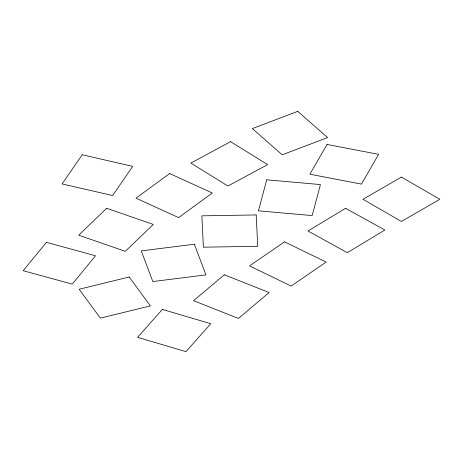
<?xml version="1.0" encoding="UTF-8"?>
<svg xmlns="http://www.w3.org/2000/svg" width="463" height="463" viewBox="0 0 463 463"><rect width="100%" height="100%" fill="white"/><g stroke="black" fill="none" stroke-linecap="round" stroke-linejoin="round"><path stroke-width="0.69" d="M266.717 179.806L258.452 210.821L312.178 215.596L320.437 184.575L266.717 179.806M327.046 144.439L309.88 174.21L361.447 184.118L378.612 154.353L327.046 144.439M82.194 154.769L62.1 183.933L112.607 195.531L132.702 166.373L82.194 154.769M46.404 242.346L23.15 270.71L72.28 284.137L95.534 255.773L46.404 242.346M162.368 309.417L137.615 337.353L186.004 351.643L210.758 323.706L162.368 309.417M106.687 208.281L78.698 235.181L125.294 251.34L153.282 224.439L106.687 208.281M224.295 274.802L193.569 300.69L238.41 318.428L269.13 292.541L224.295 274.802M169.672 173.544L135.977 198.164L178.625 217.622L212.32 193.002L169.672 173.544M284.542 241.865L249.545 265.878L291.14 286.076L326.131 262.064L284.542 241.865M345.583 208.321L308.017 231.008L347.308 252.694L384.875 230.013L345.583 208.321M401.415 177.086L362.98 199.275L401.415 221.464L439.85 199.275L401.415 177.086M230.574 141.666L190.831 163.069L227.9 186.016L267.643 164.614L230.574 141.666M297.744 111.357L252.329 128.598L282.199 154.816L327.613 137.575L297.744 111.357M129.183 277.007L79.156 289.253L100.373 318.133L150.4 305.887L129.183 277.007M194.356 244.221L141.244 250.9L152.825 281.562L205.931 274.877L194.356 244.221M256.184 214.942L201.868 215.827L203.396 247.184L257.712 246.304L256.184 214.942"/></g></svg>
